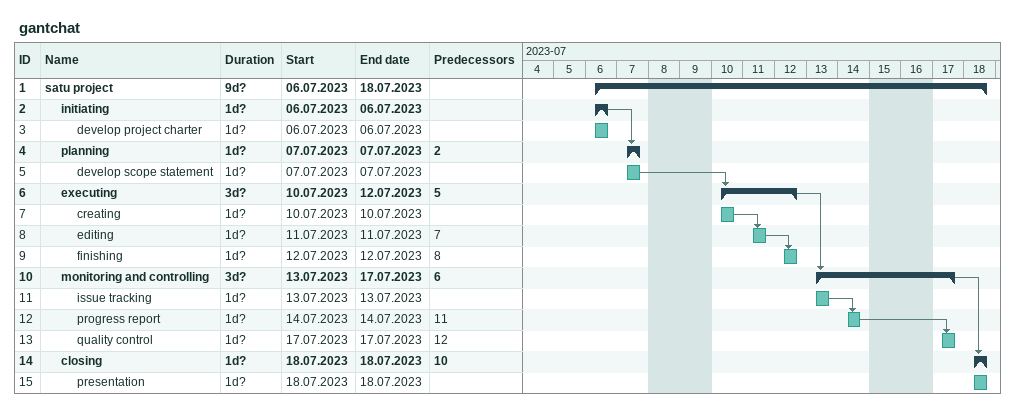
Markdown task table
gantchat

| ID | Level | Task | Duration | Start | Finish | Predecessors |
|---|---|---|---|---|---|---|
| 1 | 1 | **satu project** | 9d? | 2023-07-06 | 2023-07-18 |  |
| 2 | 2 | **initiating** | 1d? | 2023-07-06 | 2023-07-06 |  |
| 3 | 3 | develop project charter | 1d? | 2023-07-06 | 2023-07-06 |  |
| 4 | 2 | **planning** | 1d? | 2023-07-07 | 2023-07-07 | 2 |
| 5 | 3 | develop scope statement | 1d? | 2023-07-07 | 2023-07-07 |  |
| 6 | 2 | **executing** | 3d? | 2023-07-10 | 2023-07-12 | 5 |
| 7 | 3 | creating | 1d? | 2023-07-10 | 2023-07-10 |  |
| 8 | 3 | editing | 1d? | 2023-07-11 | 2023-07-11 | 7 |
| 9 | 3 | finishing | 1d? | 2023-07-12 | 2023-07-12 | 8 |
| 10 | 2 | **monitoring and controlling** | 3d? | 2023-07-13 | 2023-07-17 | 6 |
| 11 | 3 | issue tracking | 1d? | 2023-07-13 | 2023-07-13 |  |
| 12 | 3 | progress report | 1d? | 2023-07-14 | 2023-07-14 | 11 |
| 13 | 3 | quality control | 1d? | 2023-07-17 | 2023-07-17 | 12 |
| 14 | 2 | **closing** | 1d? | 2023-07-18 | 2023-07-18 | 10 |
| 15 | 3 | presentation | 1d? | 2023-07-18 | 2023-07-18 |  |
